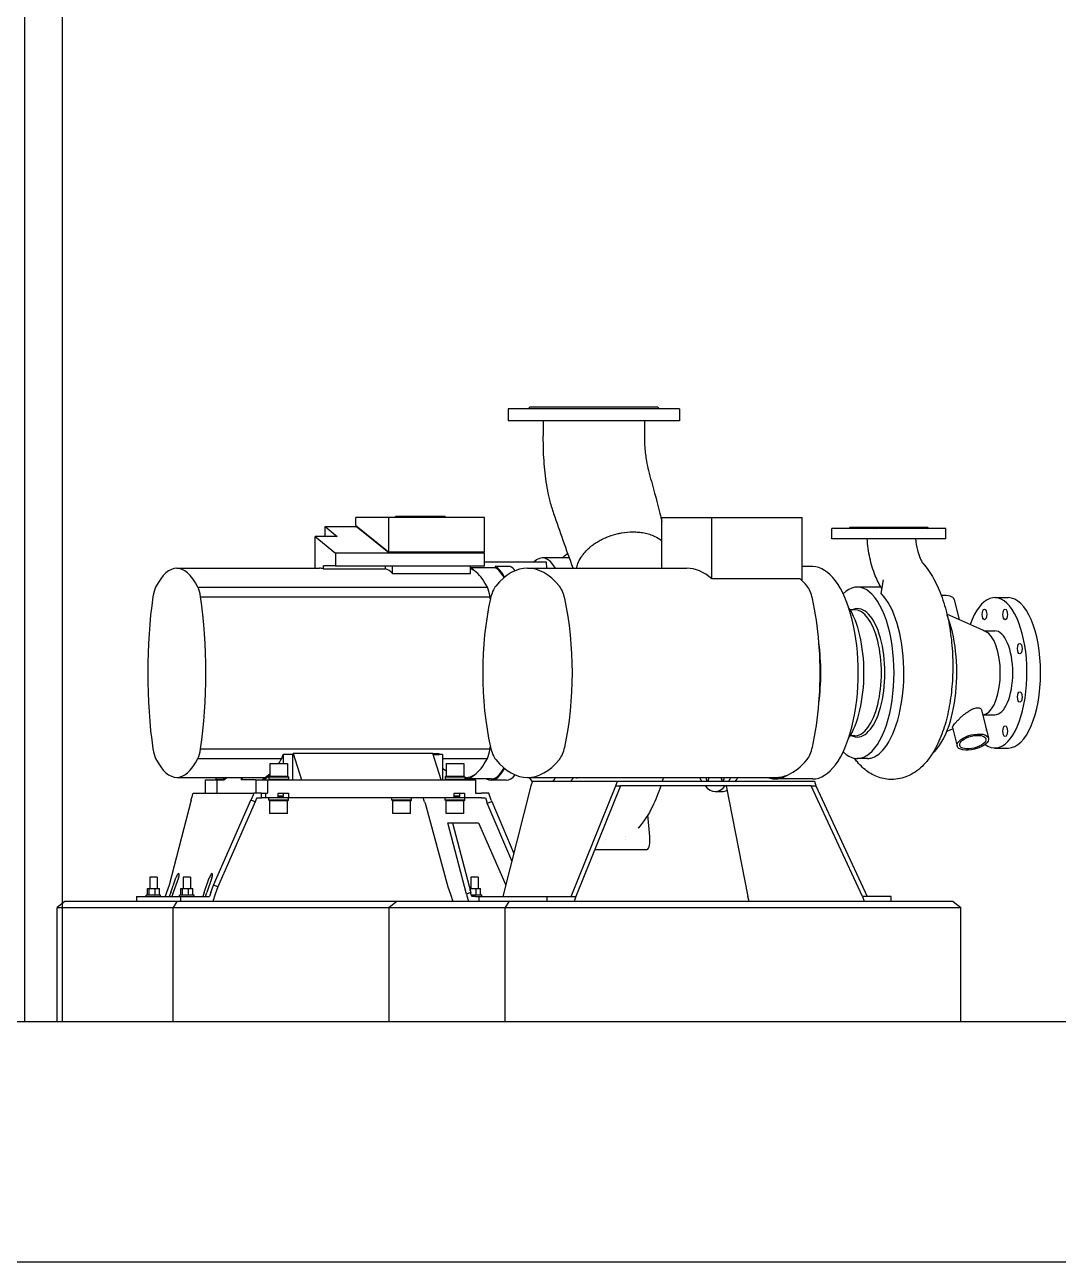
# Model space of a CAD drawing. Header units: millimetres. Extents: x -360063 to 84100, y -179792 to 59400.
# Drawn here: x 34063 to 35782, y 42500 to 44558 of the extents above; entities that cross this region are included whole.
import ezdxf

# ---------------------------------------------------------------- set-up
doc = ezdxf.new("R2010")
doc.units = ezdxf.units.MM
doc.header["$LTSCALE"] = 100
doc.layers.add('Visible', color=7, linetype='Continuous', lineweight=25)

msp = doc.modelspace()

# ---------------------------------------------------------------- linework, layer by layer
at = {"layer": 'Visible'}
for p, q in [((34063.46, 42900.17), (34063.46, 45300.17)), ((34126.06, 42900.17), (34126.06, 45200.17)), ((35152.33, 43919.17), (34867.33, 43919.17)), ((34867.33, 43919.17), (34867.33, 43899.17)), ((34903.83, 43922.17), (34900.83, 43919.17)), ((34903.83, 43922.17), (35115.83, 43922.17)), ((35115.83, 43922.17), (35118.83, 43919.17)), ((35152.33, 43919.17), (35152.33, 43899.17)), ((35152.33, 43899.17), (34867.33, 43899.17)), ((34925.83, 43899.17), (34925.83, 43874.17)), ((35093.83, 43899.17), (35093.83, 43874.17)), ((34563.17, 43723.17), (34583.12, 43706.85)), ((34563.17, 43706.85), (34563.17, 43723.17)), ((34563.17, 43723.17), (34615.38, 43723.17)), ((34614.31, 43725.17), (34614.31, 43738.17)), ((34668.13, 43738.17), (34614.31, 43738.17)), ((34614.31, 43725.17), (34668.13, 43681.17)), ((34615.38, 43724.3), (34615.38, 43722.95)), ((34668.66, 43679.39), (34615.38, 43722.95)), ((34668.13, 43738.17), (34668.13, 43681.17)), ((34828.06, 43738.17), (34668.13, 43738.17)), ((34679.76, 43738.17), (34679.76, 43740.17)), ((34733.19, 43740.17), (34679.76, 43740.17)), ((34762.62, 43740.17), (34733.19, 43740.17)), ((34733.19, 43740.17), (34733.19, 43738.17)), ((34762.62, 43740.17), (34762.62, 43738.17)), ((34828.06, 43681.17), (34828.06, 43738.17)), ((35123.07, 43654.17), (35123.07, 43738.17)), ((35123.07, 43738.17), (35206.01, 43738.17)), ((35206.01, 43636.2), (35206.01, 43738.17)), ((35206.01, 43738.17), (35356.44, 43738.17)), ((35356.44, 43633.02), (35356.44, 43738.17)), ((34546.62, 43706.85), (34580.48, 43679.17)), ((34546.62, 43654.17), (34546.62, 43706.85)), ((34583.12, 43706.85), (34546.62, 43706.85)), ((35595.41, 43720.17), (35405.41, 43720.17)), ((35405.41, 43703.17), (35405.41, 43720.17)), ((35595.41, 43703.17), (35405.41, 43703.17)), ((35435.41, 43721.67), (35433.91, 43720.17)), ((35565.41, 43721.67), (35435.41, 43721.67)), ((35565.41, 43721.67), (35566.91, 43720.17)), ((35595.41, 43703.17), (35595.41, 43720.17)), ((34668.13, 43681.17), (34828.06, 43681.17)), ((34668.66, 43681.17), (34668.66, 43679.39)), ((34826.99, 43681.17), (34826.99, 43679.39)), ((34998.05, 43683.96), (34998.05, 43683.96)), ((34580.48, 43679.17), (34580.48, 43658.17)), ((34828.06, 43679.17), (34580.48, 43679.17)), ((34826.99, 43679.39), (34668.66, 43679.39)), ((34826.99, 43680.04), (34828.06, 43679.17)), ((34828.06, 43658.17), (34828.06, 43679.17)), ((34931.16, 43664.17), (34828.06, 43664.17)), ((34969.3, 43671.17), (34924.34, 43671.17)), ((34931.45, 43654.17), (34931.16, 43664.17)), ((34984.8, 43665.3), (34984.8, 43665.3)), ((34992.86, 43678.16), (34992.86, 43678.16)), ((34316.32, 43654.17), (34553.57, 43654.17)), ((34560.53, 43653.01), (34560.53, 43658.17)), ((34580.48, 43658.17), (34560.53, 43658.17)), ((34560.53, 43653.01), (34663.31, 43653.01)), ((34580.48, 43658.17), (34828.06, 43658.17)), ((34663.31, 43653.01), (34663.31, 43658.17)), ((34675.13, 43645.58), (34675.13, 43658.17)), ((34675.13, 43645.58), (34804.8, 43645.58)), ((34804.8, 43645.58), (34804.8, 43658.17)), ((34845.94, 43654.82), (34804.8, 43654.82)), ((34845.88, 43656.87), (34845.94, 43654.82)), ((34870.86, 43656.87), (34845.88, 43656.87)), ((34899.6, 43654.17), (35164.54, 43654.17)), ((35373.93, 43656.67), (35356.44, 43656.67)), ((34351.51, 43622.62), (34832.74, 43622.62)), ((35353.05, 43636.2), (35206.01, 43636.2)), ((35464.27, 43622.67), (35448.01, 43622.67)), ((35487.53, 43622.35), (35464.64, 43622.67)), ((35487.65, 43611.82), (35491.77, 43635.04)), ((34355.94, 43606.69), (34837.17, 43606.69)), ((35609.25, 43601.84), (35617.53, 43568.37)), ((35676.59, 43605.17), (35699.18, 43605.17)), ((35443.04, 43585.17), (35435.86, 43585.17)), ((35439.69, 43585.17), (35441.24, 43585.71)), ((35661.44, 43548.78), (35597.05, 43577.51)), ((35658.65, 43550.02), (35676.59, 43550.02)), ((35654.64, 43418.4), (35666.25, 43371.47)), ((35661.44, 43411.56), (35656.84, 43409.51)), ((35658.65, 43410.32), (35676.59, 43410.32)), ((35443.04, 43375.17), (35435.86, 43375.17)), ((35439.69, 43375.17), (35441.24, 43374.63)), ((35606.75, 43387.15), (35596.79, 43382.71)), ((35606.29, 43389.01), (35613.84, 43358.5)), ((34355.94, 43353.65), (34837.17, 43353.65)), ((35676.59, 43355.17), (35699.18, 43355.17)), ((34351.51, 43337.72), (34490.79, 43337.72)), ((34493.15, 43344.3), (34493.15, 43329.17)), ((34509.48, 43344.3), (34493.15, 43344.3)), ((34509.48, 43302.17), (34509.48, 43344.3)), ((34509.9, 43345.84), (34523.66, 43302.17)), ((34742.35, 43345.84), (34509.9, 43345.84)), ((34756.11, 43302.17), (34742.35, 43345.84)), ((34752.77, 43345.31), (34742.51, 43345.31)), ((34742.87, 43344.17), (34752.77, 43344.17)), ((34752.77, 43345.31), (34752.77, 43344.17)), ((34758.26, 43344.3), (34752.77, 43344.3)), ((34758.26, 43344.3), (34758.26, 43302.17)), ((34758.26, 43337.72), (34832.74, 43337.72)), ((35464.27, 43337.67), (35448.01, 43337.67)), ((35464.97, 43337.68), (35464.64, 43337.67)), ((34471.14, 43311.41), (34459.05, 43302.17)), ((34471.14, 43329.17), (34500.64, 43329.17)), ((34471.14, 43329.17), (34471.14, 43308.17)), ((34485.91, 43329.2), (34485.91, 43329.17)), ((34500.64, 43329.17), (34500.64, 43308.17)), ((34758.26, 43321.62), (34764.11, 43317.15)), ((34764.11, 43329.17), (34793.61, 43329.17)), ((34764.11, 43329.17), (34764.11, 43308.17)), ((34793.61, 43329.17), (34793.61, 43308.17)), ((34316.32, 43306.17), (34464.28, 43306.17)), ((34363.52, 43302.17), (34382.99, 43302.17)), ((34363.52, 43302.17), (34363.52, 43280.17)), ((34381.05, 43306.17), (34381.05, 43303.17)), ((34381.05, 43303.17), (34393.88, 43303.17)), ((34382.99, 43302.17), (34394.52, 43302.17)), ((34382.99, 43302.17), (34382.99, 43280.17)), ((34389.45, 43302.17), (34389.45, 43303.17)), ((34397.81, 43306.17), (34392.57, 43302.17)), ((34394.52, 43302.17), (34399.76, 43306.17)), ((34423.34, 43306.17), (34423.34, 43302.17)), ((34425.28, 43302.17), (34423.34, 43302.17)), ((34425.28, 43306.17), (34425.28, 43302.17)), ((34447.52, 43302.17), (34425.28, 43302.17)), ((34447.52, 43302.17), (34466.99, 43302.17)), ((34447.52, 43302.17), (34447.52, 43280.17)), ((34460.99, 43302.17), (34471.14, 43309.92)), ((34466.99, 43302.17), (34523.66, 43302.17)), ((34466.99, 43302.17), (34466.99, 43280.17)), ((34471.14, 43308.17), (34469.49, 43307.17)), ((34469.49, 43307.17), (34502.29, 43307.17)), ((34469.49, 43307.17), (34469.49, 43303.17)), ((34469.49, 43303.17), (34502.29, 43303.17)), ((34471.14, 43308.17), (34500.64, 43308.17)), ((34477.89, 43302.17), (34477.89, 43303.17)), ((34493.89, 43302.17), (34493.89, 43303.17)), ((34500.64, 43308.17), (34502.29, 43307.17)), ((34502.29, 43307.17), (34502.29, 43303.17)), ((34523.66, 43302.17), (34756.11, 43302.17)), ((34756.11, 43302.17), (34812.78, 43302.17)), ((34764.11, 43308.17), (34762.46, 43307.17)), ((34762.46, 43307.17), (34795.26, 43307.17)), ((34762.46, 43307.17), (34762.46, 43303.17)), ((34762.46, 43303.17), (34795.26, 43303.17)), ((34764.11, 43308.17), (34793.61, 43308.17)), ((34770.86, 43302.17), (34770.86, 43303.17)), ((34786.86, 43302.17), (34786.86, 43303.17)), ((34793.61, 43308.17), (34795.26, 43307.17)), ((34795.26, 43307.17), (34795.26, 43303.17)), ((34795.26, 43306.17), (34797.55, 43306.17)), ((34838.86, 43303.67), (34797.55, 43303.67)), ((34812.78, 43302.17), (34812.78, 43280.17)), ((34863.83, 43301.67), (34838.86, 43301.67)), ((34905.19, 43292.17), (34858.61, 43108.17)), ((34899.6, 43306.17), (35311.59, 43306.17)), ((34907.82, 43300.17), (34905.19, 43292.17)), ((34907.82, 43300.17), (35049.27, 43300.17)), ((34972.2, 43108.17), (35046.64, 43292.17)), ((35054.33, 43292.17), (34979.89, 43108.17)), ((35046.64, 43292.17), (35049.27, 43300.17)), ((35046.64, 43292.17), (35054.33, 43292.17)), ((35049.27, 43300.17), (35376.54, 43300.17)), ((35371.48, 43292.17), (35054.33, 43292.17)), ((35230.04, 43292.17), (35265.68, 43108.17)), ((35373.93, 43303.67), (35311.59, 43303.67)), ((35371.48, 43292.17), (35379.17, 43292.17)), ((35456.85, 43108.17), (35371.48, 43292.17)), ((35376.54, 43300.17), (35379.17, 43292.17)), ((35379.17, 43292.17), (35464.54, 43108.17)), ((34343.49, 43280.17), (34444.45, 43280.17)), ((34449.83, 43272.17), (34457.25, 43272.17)), ((34457.25, 43275.41), (34457.25, 43280.17)), ((34457.25, 43280.17), (34464.04, 43280.17)), ((34457.25, 43272.17), (34457.25, 43275.41)), ((34464.04, 43272.17), (34457.25, 43272.17)), ((34464.04, 43280.17), (34464.04, 43272.17)), ((34464.04, 43280.17), (34466.99, 43280.17)), ((34484.76, 43272.17), (34464.04, 43272.17)), ((34469.49, 43268.17), (34469.49, 43272.17)), ((34484.76, 43280.17), (34502.05, 43280.17)), ((34484.76, 43272.17), (34484.76, 43280.17)), ((34493.89, 43275.17), (34484.76, 43275.17)), ((34493.35, 43273.94), (34484.76, 43273.94)), ((34498.35, 43272.17), (34484.76, 43272.17)), ((34493.35, 43273.94), (34493.89, 43275.17)), ((34493.35, 43272.17), (34493.35, 43273.94)), ((34493.89, 43275.17), (34493.89, 43280.17)), ((34502.05, 43272.17), (34498.35, 43272.17)), ((34502.05, 43280.17), (34502.05, 43272.17)), ((34777.72, 43272.17), (34502.05, 43272.17)), ((34502.29, 43268.17), (34502.29, 43272.17)), ((34674.01, 43268.17), (34674.01, 43272.17)), ((34706.81, 43268.17), (34706.81, 43272.17)), ((34728.48, 43265.59), (34726.18, 43272.17)), ((34762.46, 43268.17), (34762.46, 43272.17)), ((34777.72, 43280.17), (34795.01, 43280.17)), ((34777.72, 43272.17), (34777.72, 43280.17)), ((34786.86, 43275.17), (34777.72, 43275.17)), ((34786.32, 43273.94), (34777.72, 43273.94)), ((34791.32, 43272.17), (34777.72, 43272.17)), ((34786.32, 43273.94), (34786.86, 43275.17)), ((34786.32, 43272.17), (34786.32, 43273.94)), ((34786.86, 43275.17), (34786.86, 43280.17)), ((34795.01, 43272.17), (34791.32, 43272.17)), ((34795.01, 43280.17), (34795.01, 43272.17)), ((34822.92, 43272.17), (34795.01, 43272.17)), ((34795.26, 43268.17), (34795.26, 43272.17)), ((34812.78, 43280.17), (34822.92, 43280.17)), ((34835.03, 43280.17), (34822.92, 43280.17)), ((34822.92, 43272.17), (34829.65, 43272.17)), ((34829.65, 43272.17), (34831.95, 43265.59)), ((34839.17, 43268.33), (34835.03, 43280.17)), ((35211.55, 43282.67), (35223.07, 43282.67)), ((34340.05, 43268.33), (34303.59, 43127.05)), ((34377.29, 43127.05), (34439.62, 43268.33)), ((34446.84, 43265.59), (34384.51, 43124.31)), ((34443.91, 43266.7), (34439.62, 43268.33)), ((34446.84, 43265.59), (34443.91, 43266.7)), ((34502.29, 43268.17), (34469.49, 43268.17)), ((34471.14, 43267.17), (34469.49, 43268.17)), ((34500.64, 43267.17), (34471.14, 43267.17)), ((34471.14, 43246.17), (34471.14, 43267.17)), ((34500.64, 43267.17), (34502.29, 43268.17)), ((34500.64, 43246.17), (34500.64, 43267.17)), ((34706.81, 43268.17), (34674.01, 43268.17)), ((34675.66, 43267.17), (34674.01, 43268.17)), ((34705.16, 43267.17), (34675.66, 43267.17)), ((34675.66, 43246.17), (34675.66, 43267.17)), ((34705.16, 43267.17), (34706.81, 43268.17)), ((34705.16, 43246.17), (34705.16, 43267.17)), ((34728.48, 43265.59), (34729.25, 43263.39)), ((34729.25, 43263.39), (34767.03, 43124.31)), ((34795.26, 43268.17), (34762.46, 43268.17)), ((34764.11, 43267.17), (34762.46, 43268.17)), ((34793.61, 43267.17), (34764.11, 43267.17)), ((34764.11, 43246.17), (34764.11, 43267.17)), ((34793.61, 43267.17), (34795.26, 43268.17)), ((34793.61, 43246.17), (34793.61, 43267.17)), ((34832.72, 43263.39), (34831.95, 43265.59)), ((34832.72, 43263.39), (34839.94, 43266.12)), ((34873.66, 43167.63), (34832.72, 43263.39)), ((34839.17, 43268.33), (34839.94, 43266.12)), ((34839.94, 43266.12), (34876.78, 43179.95)), ((34500.64, 43246.17), (34471.14, 43246.17)), ((34705.16, 43246.17), (34675.66, 43246.17)), ((34793.61, 43246.17), (34764.11, 43246.17)), ((34797.94, 43112.01), (34766.89, 43230.5)), ((34766.89, 43230.5), (34818.07, 43230.5)), ((34774.83, 43230.5), (34805.16, 43114.75)), ((34818.07, 43230.5), (34863.36, 43126.92)), ((35103.04, 43208.17), (35099.86, 43244.08)), ((35025.1, 43200.47), (35025.09, 43200.47)), ((35029.48, 43202.9), (35029.48, 43202.9)), ((35062.91, 43203.3), (35062.91, 43203.3)), ((35063.14, 43207.25), (35063.14, 43207.25)), ((35011.65, 43186.67), (35098.66, 43186.67)), ((34283.46, 43140.17), (34271.46, 43140.17)), ((34271.46, 43140.17), (34271.46, 43121.47)), ((34283.46, 43140.17), (34283.46, 43121.47)), ((34303.59, 43127.05), (34299.29, 43114.75)), ((34306.17, 43114.75), (34314.74, 43139.26)), ((34319.05, 43139.26), (34310.48, 43114.75)), ((34339.09, 43140.17), (34327.09, 43140.17)), ((34327.09, 43140.17), (34327.09, 43121.47)), ((34339.09, 43140.17), (34339.09, 43121.47)), ((34361.8, 43114.75), (34370.37, 43139.26)), ((34374.68, 43139.26), (34366.11, 43114.75)), ((34372.99, 43114.75), (34377.29, 43127.05)), ((34384.51, 43124.31), (34377.29, 43127.05)), ((34817.46, 43140.17), (34805.46, 43140.17)), ((34805.46, 43140.17), (34805.46, 43121.47)), ((34817.46, 43140.17), (34817.46, 43121.47)), ((34249.21, 43108.17), (34322.92, 43108.17)), ((34249.21, 43108.17), (34249.21, 43100.17)), ((34289.46, 43110.67), (34265.46, 43110.67)), ((34265.46, 43108.17), (34265.46, 43110.67)), ((34267.37, 43110.67), (34267.37, 43121.47)), ((34267.37, 43121.47), (34270.26, 43121.47)), ((34270.26, 43121.47), (34280.35, 43121.47)), ((34270.26, 43110.67), (34270.26, 43121.47)), ((34280.35, 43121.47), (34287.55, 43121.47)), ((34280.35, 43110.67), (34280.35, 43121.47)), ((34287.55, 43110.67), (34287.55, 43121.47)), ((34289.46, 43108.17), (34289.46, 43110.67)), ((34299.29, 43114.75), (34296.99, 43108.17)), ((34306.17, 43114.75), (34303.87, 43108.17)), ((34310.48, 43114.75), (34308.18, 43108.17)), ((34345.09, 43110.67), (34321.09, 43110.67)), ((34321.09, 43108.17), (34321.09, 43110.67)), ((34322.92, 43108.17), (34363.97, 43108.17)), ((34322.92, 43100.17), (34322.92, 43108.17)), ((34323, 43121.47), (34325.89, 43121.47)), ((34323, 43110.67), (34323, 43121.47)), ((34325.89, 43121.47), (34335.98, 43121.47)), ((34325.89, 43110.67), (34325.89, 43121.47)), ((34335.98, 43121.47), (34343.18, 43121.47)), ((34335.98, 43110.67), (34335.98, 43121.47)), ((34343.18, 43110.67), (34343.18, 43121.47)), ((34345.09, 43108.17), (34345.09, 43110.67)), ((34361.8, 43114.75), (34359.5, 43108.17)), ((34363.81, 43108.17), (34366.11, 43114.75)), ((34363.97, 43108.17), (34370.69, 43108.17)), ((34372.99, 43114.75), (34370.69, 43108.17)), ((34380.21, 43112.01), (34376.07, 43100.17)), ((34384.51, 43124.31), (34380.21, 43112.01)), ((34767.03, 43124.31), (34771.33, 43112.01)), ((34771.33, 43112.01), (34775.47, 43100.17)), ((34802.23, 43113.64), (34797.94, 43112.01)), ((34805.16, 43114.75), (34802.23, 43113.64)), ((34803.4, 43121.47), (34804.26, 43121.47)), ((34804.26, 43121.47), (34814.35, 43121.47)), ((34804.26, 43118.15), (34804.26, 43121.47)), ((34823.46, 43110.67), (34806.14, 43110.67)), ((34810.81, 43108.17), (34806.79, 43108.17)), ((34812.99, 43108.17), (34810.81, 43108.17)), ((34812.99, 43108.17), (34818.86, 43108.17)), ((34814.35, 43121.47), (34821.55, 43121.47)), ((34814.35, 43110.67), (34814.35, 43121.47)), ((34818.86, 43108.17), (34932.45, 43108.17)), ((34818.86, 43108.17), (34818.86, 43100.17)), ((34821.55, 43110.67), (34821.55, 43121.47)), ((34823.46, 43108.17), (34823.46, 43110.67)), ((34932.45, 43108.17), (34972.2, 43108.17)), ((34932.45, 43100.17), (34932.45, 43108.17)), ((34972.2, 43108.17), (34979.89, 43108.17)), ((34979.89, 43108.17), (34977.26, 43100.17)), ((35268.31, 43100.17), (35265.68, 43108.17)), ((35456.85, 43108.17), (35459.48, 43100.17)), ((35464.54, 43108.17), (35456.85, 43108.17)), ((35504.29, 43108.17), (35464.54, 43108.17)), ((35504.29, 43100.17), (35504.29, 43108.17)), ((34130.07, 43100.17), (34117.39, 43090.17)), ((34117.39, 43090.17), (34310.06, 43090.17)), ((34117.39, 42900.17), (34117.39, 43090.17)), ((34316.32, 43100.17), (34130.07, 43100.17)), ((34316.32, 43100.17), (34310.06, 43090.17)), ((34310.06, 43090.17), (34669.68, 43090.17)), ((34310.06, 42900.17), (34310.06, 43090.17)), ((34682.36, 43100.17), (34316.32, 43100.17)), ((34682.36, 43100.17), (34669.68, 43090.17)), ((34669.68, 43090.17), (34862.34, 43090.17)), ((34669.68, 42900.17), (34669.68, 43090.17)), ((34868.6, 43100.17), (34682.36, 43100.17)), ((34868.6, 43100.17), (34862.34, 43090.17)), ((34862.34, 43090.17), (35619.98, 43090.17)), ((34862.34, 42900.17), (34862.34, 43090.17)), ((35607.29, 43100.17), (34868.6, 43100.17)), ((35607.29, 43100.17), (35619.98, 43090.17)), ((35619.98, 42900.17), (35619.98, 43090.17)), ((34000.87, 42900.17), (37789.04, 42900.17)), ((37789.04, 42500.17), (34000.87, 42500.17))]:
    msp.add_line(p, q, dxfattribs=at)
for centre, major_axis, ratio, start_param, end_param in [((34316.32, 43384.67), (0, 269.5), 0.2781319, 5.7944931, 6.7718775), ((34899.6, 43384.67), (0, 269.5), 0.4286222, 5.807589, 6.7587816), ((34924.34, 43480.17), (0, 191), 0.2781319, 5.8580787, 6.5547559), ((35527.91, 43635.04), (27.8, 28.76), 0.8347102, 6.2199917, 6.2318733), ((34553.57, 43384.67), (0, 269.5), 0.2781319, 6.1902874, 6.2831853), ((34656.35, 43384.67), (0, 269.5), 0.2781319, 6.030026, 6.1902874), ((34797.55, 43480.17), (0, 176.5), 0.2781319, 5.9988313, 6.1350098), ((34797.55, 43384.67), (0, 269.5), 0.2781319, 6.098407, 6.1863461), ((34797.55, 43384.67), (0, 269.5), 0.2781319, 5.7944931, 6.098407), ((34838.86, 43480.17), (0, 178.5), 0.2781319, 5.8101615, 6.1411566), ((34838.86, 43480.17), (0, 176.5), 0.2781319, 5.8237573, 6.1383014), ((34863.83, 43480.17), (0, 178.5), 0.2781319, 5.9688897, 6.1411566), ((35164.54, 43384.67), (0, 269.5), 0.4286222, 5.915991, 6.2831853), ((35373.93, 43480.17), (0, -176.5), 0.4286222, 0, 3.1415927), ((34288.09, 43581.67), (0, -48), 0.2781319, 3.6900835, 4.1638981), ((34344.55, 43581.67), (0, 48), 0.2781319, 5.2608798, 5.7346944), ((34825.78, 43581.67), (0, -48), 0.2781319, 2.1192872, 2.5931018), ((34856.13, 43581.59), (0, 48), 0.4286222, 0.4755963, 1.0952001), ((34943.07, 43581.59), (0, -48), 0.4286222, 2.0463926, 2.6659964), ((35311.59, 43384.67), (0, 269.5), 0.4286222, 5.807589, 5.915991), ((35355.06, 43581.59), (0, -48), 0.4286222, 2.0463926, 2.6659964), ((35448.01, 43480.17), (0, -142.5), 0.4286222, 5.8865641, 9.8213992), ((35464.27, 43480.17), (0, 142.5), 0.4286222, 6.2772551, 6.2831853), ((35676.59, 43480.17), (0, 125), 0.4286222, 2.834657, 7.1575439), ((34342.88, 43480.17), (0, -269.5), 0.2781319, 4.2236968, 5.2010812), ((34289.76, 43480.17), (0, 269.5), 0.2781319, 4.2236968, 5.2010812), ((34940.53, 43480.17), (0, 269.5), 0.4286222, 1.0952001, 2.0463926), ((34770.99, 43480.17), (0, -269.5), 0.2781319, 2.0440039, 2.0594885), ((34858.66, 43480.17), (0, -269.5), 0.4286222, 1.0952001, 2.0463926), ((35270.65, 43480.17), (0, -269.5), 0.4286222, 1.7555746, 2.0463926), ((35464.27, 43480.17), (0, 142.5), 0.4286222, 3.6352715, 5.8904862), ((35583.04, 43595.35), (26.21, 6.49), 0.4517419, 0, 1.2807108), ((35699.18, 43480.17), (0, 125), 0.4286222, 3.1415927, 6.2831853), ((35403.74, 43480.17), (0, 129), 0.4286222, 3.7108089, 5.7139691), ((35448.01, 43480.17), (0, -106.72), 0.4286222, 6.1346827, 9.5732805), ((35443.04, 43480.17), (0, -105), 0.4286222, 0, 3.1415927), ((35552.82, 43480.17), (0, -141.5), 0.4286222, 0.3526228, 2.3168718), ((35655.81, 43480.17), (0, 69.85), 0.4286222, 3.3306076, 6.0941703), ((35676.59, 43480.17), (0, 69.85), 0.4286222, 3.1415927, 6.2831853), ((35311.59, 43480.17), (0, 176.5), 0.4286222, 4.428035, 4.996743), ((35270.65, 43480.17), (0, -269.5), 0.4286222, 1.386018, 1.7555746), ((35270.65, 43480.17), (0, -269.5), 0.4286222, 1.0952001, 1.386018), ((35659.37, 43383.16), (0, -8.75), 0.4286222, 1.6965068, 2.4922834), ((34288.09, 43378.67), (0, -48), 0.2781319, 5.2608798, 5.7346944), ((34344.55, 43378.67), (0, 48), 0.2781319, 3.6900835, 4.1638981), ((34825.78, 43378.67), (0, -48), 0.2781319, 0.5484909, 1.0223055), ((34770.99, 43480.17), (0, -269.5), 0.2781319, 1.0821041, 1.0975888), ((34856.13, 43378.75), (0, 48), 0.4286222, 2.0463926, 2.6659964), ((34943.07, 43378.75), (0, -48), 0.4286222, 0.4755963, 1.0952001), ((35355.06, 43378.75), (0, -48), 0.4286222, 0.4755963, 1.0952001), ((34316.32, 43575.67), (0, -269.5), 0.2781319, 5.7944931, 6.7718775), ((34455.6, 43575.67), (0, -269.5), 0.2781319, 0.4163803, 0.4886922), ((34483.83, 43378.67), (0, -48), 0.2781319, 0.5484909, 0.7726187), ((34500.16, 43378.67), (0, -48), 0.2781319, 0.7726187, 0.8174795), ((34797.55, 43575.67), (0, -269.5), 0.2781319, 0.1847783, 0.4886922), ((34899.6, 43575.67), (0, -269.5), 0.4286222, 5.807589, 6.7587816), ((35311.59, 43575.67), (0, -269.5), 0.4286222, 0.1847783, 0.4755963), ((35464.27, 43480.17), (0, -142.5), 0.4286222, 0, 0.0059302), ((34797.55, 43480.17), (0, -176.5), 0.2781319, 6.236467, 6.5675393), ((34797.55, 43575.67), (0, -269.5), 0.2781319, 0, 0.1847783), ((34838.86, 43480.17), (0, -178.5), 0.2781319, 6.1333489, 6.7562092), ((34838.86, 43480.17), (0, -176.5), 0.2781319, 0, 0.459428), ((34863.83, 43480.17), (0, -178.5), 0.2781319, 0, 0.3142956), ((35311.59, 43480.17), (0, -176.5), 0.4286222, 6.1146749, 6.5675393), ((35311.59, 43575.67), (0, -269.5), 0.4286222, 0, 0.1847783), ((34924.34, 43480.17), (0, -191), 0.2781319, 5.8580787, 5.9597591), ((34924.34, 43480.17), (0, -191), 0.2781319, 0.3410369, 0.4251066), ((35211.55, 43480.17), (0, 197.5), 0.2781319, 2.6487948, 2.7174512), ((35211.55, 43480.17), (0, -197.5), 0.2781319, 5.971763, 6.5946076), ((35198.95, 43311.13), (0, -11), 0.2781319, 5.1804761, 6.2011206), ((35198.95, 43311.13), (0, -11), 0.2781319, 0.0820647, 1.1027092), ((35224.14, 43311.13), (0, -11), 0.2781319, 5.1804761, 6.2011206), ((35224.14, 43311.13), (0, -11), 0.2781319, 0.0820647, 1.1027092), ((35211.55, 43480.17), (0, -197.5), 0.2781319, 0.4241414, 0.4927979), ((35223.07, 43480.17), (0, -197.5), 0.2781319, 0.4241414, 0.4927979), ((35223.07, 43480.17), (0, -197.5), 0.2781319, 0, 0.1527688), ((35098.66, 43203.17), (0, -16.5), 0.2781319, 0, 1.878402), ((34316.9, 43139.26), (2.75, 7.25), 0.2613585, 4.8111014, 7.9526941), ((34372.52, 43139.26), (2.75, 7.25), 0.2613585, 4.8111014, 7.9526941)]:
    msp.add_ellipse(centre, major_axis=major_axis, ratio=ratio, start_param=start_param, end_param=end_param, dxfattribs=at)
for centre, major_axis, ratio in [((35659.37, 43577.18), (0, -8.75), 0.4286222), ((35693.82, 43577.18), (0, -8.75), 0.4286222), ((35718.17, 43520.35), (0, -8.75), 0.4286222), ((35718.17, 43439.99), (0, 8.75), 0.4286222), ((35640.05, 43364.99), (-26.21, -6.49), 0.4517419), ((35640.05, 43364.99), (-21.77, -5.39), 0.4517419), ((35693.82, 43383.16), (0, 8.75), 0.4286222)]:
    msp.add_ellipse(centre, major_axis=major_axis, ratio=ratio, dxfattribs=at)
for points, knots in [([(34975.38, 43654.17), (34970.06, 43669.18), (34964.48, 43684.47), (34953.65, 43714.74), (34948.4, 43729.72), (34943.24, 43745.28), (34943, 43745.98), (34942.06, 43748.82), (34941.23, 43751.35), (34939.31, 43757.69), (34938.25, 43761.5), (34934.26, 43777.14), (34931.87, 43789.46), (34928.25, 43815.57), (34927.05, 43829.35), (34925.93, 43853.53), (34925.76, 43863.87), (34925.83, 43874.17)], [3.0992418, 3.0992418, 3.0992418, 3.0992418, 10.0034319, 10.0034319, 16.5937439, 16.5937439, 16.9077395, 16.9077395, 17.8578607, 17.8578607, 19.2746749, 19.2746749, 23.5387301, 23.5387301, 27.831683, 27.831683, 30.9215537, 30.9215537, 30.9215537, 30.9215537]), ([(35093.83, 43874.17), (35093.89, 43867.81), (35094.15, 43861.39), (35095.18, 43847.12), (35096.11, 43839.21), (35098.22, 43826.4), (35099.34, 43821.41), (35102.09, 43810.34), (35103.76, 43804.42), (35110.29, 43782), (35115.37, 43762.37), (35120.88, 43740.53), (35121.98, 43736.15), (35123.07, 43731.8)], [0, 0, 0, 0, 1.9084977, 1.9084977, 4.4222147, 4.4222147, 6.6342152, 6.6342152, 9.34076, 9.34076, 16.9962013, 16.9962013, 18.9237394, 18.9237394, 18.9237394, 18.9237394]), ([(34983.37, 43661.89), (34984.67, 43665.33), (34986.44, 43668.85), (34988.69, 43672.36), (34989.3, 43673.32), (34989.95, 43674.27), (34990.63, 43675.22), (34992.46, 43677.76), (34994.54, 43680.28), (34996.85, 43682.72), (34998.44, 43684.4), (35000.13, 43686.04), (35001.93, 43687.64), (35003.24, 43688.81), (35004.6, 43689.95), (35006.01, 43691.07), (35006.53, 43691.48), (35007.06, 43691.89), (35007.6, 43692.29), (35009.58, 43693.79), (35011.64, 43695.23), (35013.78, 43696.6), (35015.91, 43697.98), (35018.12, 43699.28), (35020.37, 43700.51), (35022.41, 43701.62), (35024.49, 43702.67), (35026.59, 43703.65), (35026.82, 43703.75), (35027.05, 43703.86), (35027.28, 43703.96), (35029.62, 43705.04), (35032, 43706.02), (35034.38, 43706.93), (35039.71, 43708.95), (35045.11, 43710.54), (35050.37, 43711.72), (35052.18, 43712.13), (35053.97, 43712.49), (35055.74, 43712.8), (35062.65, 43714.01), (35069.19, 43714.5), (35075.01, 43714.5)], [0.23330007, 0.23330007, 0.23330007, 0.23330007, 0.26666667, 0.26666667, 0.26666667, 0.27574261, 0.27574261, 0.27574261, 0.3, 0.3, 0.3, 0.31666667, 0.31666667, 0.31666667, 0.32883565, 0.32883565, 0.32883565, 0.33333333, 0.33333333, 0.33333333, 0.35, 0.35, 0.35, 0.36666667, 0.36666667, 0.36666667, 0.38170876, 0.38170876, 0.38170876, 0.38333333, 0.38333333, 0.38333333, 0.4, 0.4, 0.4, 0.4371966, 0.4371966, 0.4371966, 0.45, 0.45, 0.45, 0.49999729, 0.49999729, 0.49999729, 0.49999729]), ([(35075.01, 43714.5), (35077.92, 43714.5), (35083.96, 43714.26), (35093.33, 43712.97), (35101.11, 43711.01), (35107.11, 43708.87), (35113.87, 43705.93), (35119.17, 43702.69), (35122.68, 43699.86), (35123.07, 43699.53)], [0.5, 0.5, 0.5, 0.5, 0.525, 0.55, 0.575, 0.5875, 0.6, 0.63333333, 0.63768929, 0.63768929, 0.63768929, 0.63768929]), ([(35489.09, 43619.93), (35484.73, 43626.52), (35481.03, 43633.76), (35474.13, 43650.75), (35471.12, 43660.86), (35466.69, 43681.59), (35465.18, 43692.31), (35464.37, 43703.17)], [0.4992701, 0.4992701, 0.4992701, 0.4992701, 3.3976753, 3.3976753, 6.8561308, 6.8561308, 10.1512303, 10.1512303, 10.1512303, 10.1512303]), ([(35475.48, 43720.17), (35476.41, 43720.49), (35477.37, 43720.67), (35479.13, 43720.67), (35479.99, 43720.49), (35480.73, 43720.17)], [1.5186449, 1.5186449, 1.5186449, 1.5186449, 1.7995598, 1.7995598, 2.08047471, 2.08047471, 2.08047471, 2.08047471]), ([(35544.69, 43703.17), (35545.43, 43696.4), (35546.59, 43689.88), (35549.33, 43678.8), (35550.94, 43674.01), (35553.87, 43667.19), (35555.25, 43664.83), (35556.52, 43663), (35556.81, 43662.67), (35556.9, 43662.57)], [0, 0, 0, 0, 2.1238501, 2.1238501, 4.1326431, 4.1326431, 5.8961971, 5.8961971, 6.7687834, 6.7687834, 6.7687834, 6.7687834]), ([(35562.06, 43720.17), (35562.09, 43720.49), (35562.27, 43720.67), (35562.9, 43720.67), (35563.37, 43720.49), (35563.93, 43720.17)], [1.5186449, 1.5186449, 1.5186449, 1.5186449, 1.7995598, 1.7995598, 2.08047471, 2.08047471, 2.08047471, 2.08047471]), ([(34957.44, 43671.5), (34959.84, 43673.83), (34962.35, 43675.97), (34966.02, 43678.34), (34966.3, 43678.51), (34966.59, 43678.69)], [0, 0, 0, 0, 1.71345, 1.71345, 1.852378, 1.852378, 1.852378, 1.852378]), ([(35557.17, 43662.28), (35563.85, 43654.76), (35569.74, 43646.19), (35580.27, 43627.17), (35584.93, 43616.58), (35592.92, 43593.89), (35596.29, 43581.68), (35601.58, 43556.59), (35603.56, 43543.6), (35606.15, 43517.51), (35606.8, 43504.28), (35606.78, 43478.16), (35606.15, 43465.14), (35603.62, 43439.87), (35601.73, 43427.49), (35596.75, 43403.88), (35593.63, 43392.54), (35586.13, 43371.27), (35581.7, 43361.26), (35571.35, 43342.89), (35565.33, 43334.45), (35551.45, 43320.06), (35543.48, 43313.94), (35526.63, 43305.85), (35517.85, 43303.45), (35501.18, 43302.48), (35493.22, 43303.47), (35478.55, 43307.97), (35471.71, 43311.42), (35459.07, 43320.24), (35453.26, 43325.75), (35446.45, 43333.9), (35444.85, 43335.96), (35443.31, 43338.09)], [0, 0, 0, 0, 4.098874, 4.098874, 8.2867027, 8.2867027, 12.4700757, 12.4700757, 16.522417, 16.522417, 20.4706453, 20.4706453, 24.3579236, 24.3579236, 28.2213485, 28.2213485, 32.099042, 32.099042, 36.0374098, 36.0374098, 40.0660948, 40.0660948, 44.0070327, 44.0070327, 47.4497049, 47.4497049, 50.4706154, 50.4706154, 53.4205652, 53.4205652, 56.5574261, 56.5574261, 57.5719406, 57.5719406, 57.5719406, 57.5719406]), ([(35606.29, 43389.01), (35606.26, 43389.11), (35606.25, 43389.23), (35606.3, 43389.79), (35606.51, 43390.37), (35607.29, 43391.8), (35607.86, 43392.65), (35609.28, 43394.57), (35610.16, 43395.66), (35612.21, 43398.05), (35613.38, 43399.34), (35615.92, 43402.01), (35617.3, 43403.38), (35620.14, 43406.09), (35621.6, 43407.43), (35624.56, 43410), (35626.17, 43411.32), (35629.45, 43413.84), (35631.13, 43415.04), (35634.47, 43417.22), (35636.14, 43418.2), (35639.36, 43419.84), (35640.92, 43420.51), (35643.54, 43421.41), (35644.71, 43421.72), (35646.95, 43422.11), (35648.02, 43422.18), (35649.96, 43422.08), (35650.84, 43421.9), (35652.34, 43421.33), (35652.96, 43420.94), (35653.9, 43420.03), (35654.27, 43419.49), (35654.55, 43418.72), (35654.6, 43418.56), (35654.64, 43418.4)], [3.3713078, 3.3713078, 3.3713078, 3.3713078, 3.5570074, 3.5570074, 4.1310504, 4.1310504, 4.7050935, 4.7050935, 5.2791365, 5.2791365, 5.8531796, 5.8531796, 6.4272226, 6.4272226, 7.0012657, 7.0012657, 7.603496, 7.603496, 8.2057263, 8.2057263, 8.8079566, 8.8079566, 9.4101869, 9.4101869, 9.8933688, 9.8933688, 10.3765507, 10.3765507, 10.8597326, 10.8597326, 11.3429145, 11.3429145, 11.810932, 11.810932, 11.9269686, 11.9269686, 11.9269686, 11.9269686]), ([(35464.97, 43337.68), (35466.91, 43337.7), (35468.85, 43337.96), (35478.57, 43340.35), (35486.2, 43345.87), (35493.22, 43354.68)], [20.1264195, 20.1264195, 20.1264195, 20.1264195, 20.6983645, 20.6983645, 22.9932781, 22.9932781, 22.9932781, 22.9932781]), ([(34981.5, 43304.58), (34981.5, 43304.58), (34981.55, 43304.68), (34981.64, 43304.88), (34981.69, 43305), (34981.86, 43305.39), (34982, 43305.73), (34982.18, 43306.17)], [0.963756, 0.963756, 0.963756, 0.963756, 1.16793431, 1.16793431, 1.39843138, 1.39843138, 1.88836365, 1.88836365, 1.88836365, 1.88836365]), ([(35121.16, 43292.17), (35121.14, 43292.12), (35121.13, 43292.07), (35117.16, 43280.02), (35112.68, 43268.56), (35100.79, 43244.52), (35093.05, 43232.51), (35083.74, 43222.05)], [14.3799001, 14.3799001, 14.3799001, 14.3799001, 14.4000077, 14.4000077, 19.2572988, 19.2572988, 25.2271284, 25.2271284, 25.2271284, 25.2271284]), ([(34340.05, 43268.33), (34340.22, 43268.94), (34340.57, 43270.17), (34341.14, 43272.18), (34341.44, 43273.22), (34342.32, 43276.27), (34342.88, 43278.15), (34343.48, 43280.14), (34343.49, 43280.15), (34343.49, 43280.17)], [-1.2897482, -1.2897482, -1.2897482, -1.2897482, -0.9886576, -0.9886576, -0.6418209, -0.6418209, -0.0045038, -0.0045038, 0, 0, 0, 0]), ([(34444.45, 43280.17), (34444.45, 43280.16), (34444.45, 43280.16), (34443.67, 43278.18), (34442.91, 43276.29), (34441.66, 43273.23), (34441.22, 43272.19), (34440.39, 43270.18), (34439.88, 43268.95), (34439.62, 43268.33)], [-0.86871318, -0.86871318, -0.86871318, -0.86871318, -0.8682812, -0.8682812, -0.43640783, -0.43640783, -0.20371607, -0.20371607, -0.000001, -0.000001, -0.000001, -0.000001]), ([(34457.25, 43280.17), (34456.58, 43280.17), (34455.26, 43280.17), (34453.09, 43280.17), (34451.96, 43280.17), (34448.69, 43280.17), (34446.67, 43280.17), (34444.53, 43280.17), (34444.49, 43280.17), (34444.45, 43280.17)], [-1.2897171, -1.2897171, -1.2897171, -1.2897171, -0.9904013, -0.9904013, -0.6461374, -0.6461374, -0.0117623, -0.0117623, 0, 0, 0, 0]), ([(34446.84, 43265.59), (34447.34, 43266.65), (34447.84, 43267.72), (34448.87, 43269.98), (34449.35, 43271.04), (34449.83, 43272.17)], [-0.75883778, -0.75883778, -0.75883778, -0.75883778, -0.3729433, -0.3729433, -0.00000336, -0.00000336, -0.00000336, -0.00000336]), ([(34797.94, 43112.01), (34798.38, 43110.45), (34798.48, 43110.11), (34799.05, 43108.11), (34799.35, 43107.09), (34800.13, 43104.42), (34800.59, 43102.85), (34801.2, 43100.87), (34801.3, 43100.53), (34801.41, 43100.17)], [-1.2863726, -1.2863726, -1.2863726, -1.2863726, -0.976094, -0.976094, -0.6387747, -0.6387747, -0.1119898, -0.1119898, 0, 0, 0, 0]), ([(34806.79, 43108.17), (34806.49, 43109.29), (34806.21, 43110.35), (34805.66, 43112.6), (34805.41, 43113.65), (34805.16, 43114.75)], [-0.73318031, -0.73318031, -0.73318031, -0.73318031, -0.37560417, -0.37560417, 0, 0, 0, 0])]:
    msp.add_open_spline(points, degree=3, knots=knots, dxfattribs=at)
for points in [[(34957.11, 43671.17), (34957.22, 43671.28), (34957.33, 43671.39), (34957.44, 43671.5)], [(34981.14, 43654.17), (34981.63, 43656.67), (34982.37, 43659.25), (34983.37, 43661.89)], [(34975.41, 43306.17), (34974.21, 43303.96), (34973, 43301.96), (34971.76, 43300.17)], [(35125.56, 43306.17), (35124.96, 43304.16), (35124.35, 43302.16), (35123.72, 43300.17)], [(35083.72, 43222.02), (35083.72, 43222.03), (35083.73, 43222.04), (35083.74, 43222.05)]]:
    msp.add_open_spline(points, degree=3, dxfattribs=at)

doc.saveas('drawing.dxf')
